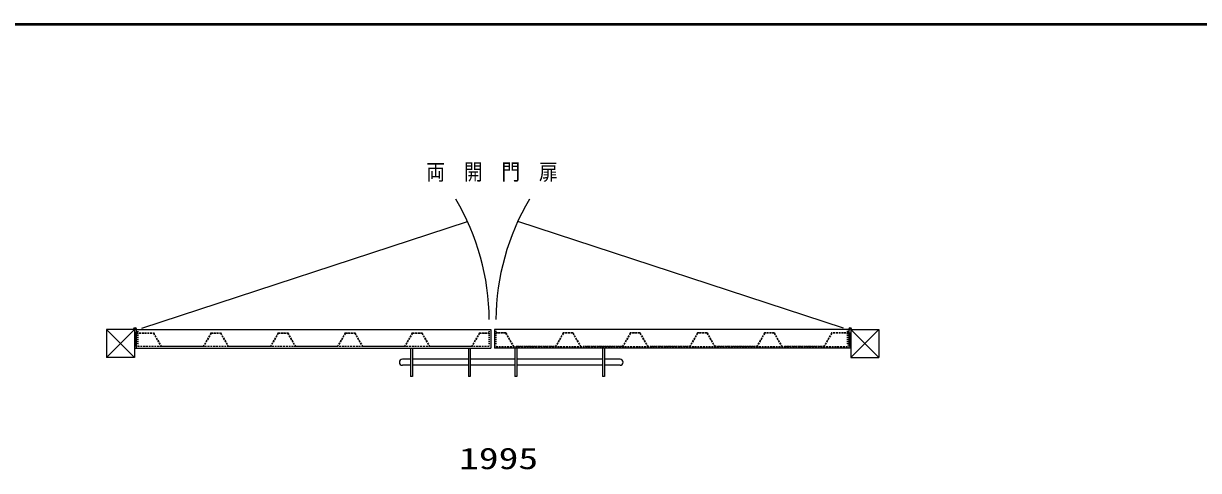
# Model space of a CAD drawing. Units: millimetres, scale not verified. Extents: x -4425 to 4425, y -3150 to 3150.
# Drawn here: x -496 to 2653, y 1727 to 2925 of the extents above; entities that cross this region are included whole.
import ezdxf
from ezdxf.enums import TextEntityAlignment as Align

# ---------------------------------------------------------------- set-up
doc = ezdxf.new("R2010")
doc.units = ezdxf.units.MM
doc.header["$LTSCALE"] = 20
doc.linetypes.add('USER2', pattern=[0.375, 0.25, -0.125])
doc.linetypes.add('USER3', pattern=[0.26, 0.01, -0.25])
for name, color, linetype, lineweight in [('0-0_1', 7, 'Continuous', 25), ('0-3_0', 1, 'Continuous', 25), ('0-5_WAKU', 7, 'Continuous', 25)]:
    doc.layers.add(name, color=color, linetype=linetype, lineweight=lineweight)
doc.styles.add('ＭＳ ゴシック', font='')
doc.styles.get('ＭＳ ゴシック').set_extended_font_data('MS Gothic')

msp = doc.modelspace()

# ---------------------------------------------------------------- linework, layer by layer
at = {"layer": '0-0_1', "color": 4}
for p, q in [((-179.08, 2108.38), (693.7, 2394.04)), ((1701.2, 2108.38), (828.42, 2394.04))]:
    msp.add_line(p, q, dxfattribs=at)
at = {"layer": '0-0_1'}
for p, q in [((-274.03, 2104.68), (-274.03, 2029.75)), ((-199.1, 2104.68), (-274.03, 2104.68)), ((-274.03, 2029.75), (-199.1, 2104.68)), ((-274.03, 2104.68), (-199.1, 2029.75)), ((-199.1, 2104.68), (-199.1, 2029.75)), ((-197.6, 2095.29), (-197.6, 2058.72)), ((-195.6, 2095.29), (-197.6, 2095.29)), ((-195.6, 2095.29), (-195.6, 2058.72)), ((-194.11, 2104.68), (-194.11, 2054.73)), ((-194.11, 2104.68), (756.06, 2104.68)), ((756.06, 2104.68), (756.06, 2054.73)), ((1716.22, 2104.68), (766.05, 2104.68)), ((766.05, 2104.68), (766.05, 2054.73)), ((1716.22, 2104.68), (1716.22, 2054.73)), ((1717.72, 2095.29), (1717.72, 2058.72)), ((1717.72, 2095.29), (1719.72, 2095.29)), ((1719.72, 2095.29), (1719.72, 2058.72)), ((1721.22, 2104.68), (1721.22, 2029.75)), ((1721.22, 2104.68), (1796.15, 2104.68)), ((1796.15, 2029.75), (1721.22, 2104.68)), ((1796.15, 2104.68), (1721.22, 2029.75)), ((1796.15, 2104.68), (1796.15, 2029.75)), ((-197.6, 2058.72), (-199.1, 2058.72)), ((-199.1, 2054.73), (756.06, 2054.73)), ((-194.11, 2058.72), (-195.6, 2058.72)), ((541.26, 2054.73), (541.26, 1978.79)), ((546.25, 2054.73), (546.25, 1978.79)), ((696.12, 2054.73), (696.12, 1978.79)), ((701.11, 2054.73), (701.11, 1978.79)), ((1721.22, 2054.73), (766.05, 2054.73)), ((821.01, 2054.73), (821.01, 1978.79)), ((826, 2054.73), (826, 1978.79)), ((1055.8, 2054.73), (1055.8, 1978.79)), ((1060.79, 2054.73), (1060.79, 1978.79)), ((1716.22, 2058.72), (1717.72, 2058.72)), ((1719.72, 2058.72), (1721.22, 2058.72)), ((-199.1, 2029.75), (-274.03, 2029.75)), ((541.26, 2024.75), (519.27, 2024.75)), ((696.12, 2024.75), (546.25, 2024.75)), ((821.01, 2024.75), (701.11, 2024.75)), ((1055.8, 2024.75), (826, 2024.75)), ((1102.76, 2024.75), (1060.79, 2024.75)), ((1721.22, 2029.75), (1796.15, 2029.75)), ((541.26, 2008.77), (519.27, 2008.77)), ((696.12, 2008.77), (546.25, 2008.77)), ((821.01, 2008.77), (701.11, 2008.77)), ((1055.8, 2008.77), (826, 2008.77)), ((1102.76, 2008.77), (1060.79, 2008.77)), ((546.25, 1978.79), (541.26, 1978.79)), ((701.11, 1978.79), (696.12, 1978.79)), ((826, 1978.79), (821.01, 1978.79)), ((1060.79, 1978.79), (1055.8, 1978.79))]:
    msp.add_line(p, q, dxfattribs=at)
at = {"layer": '0-0_1', "linetype": 'USER2'}
for p, q in [((-194.11, 2095.29), (-147.63, 2095.29)), ((-194.11, 2094.49), (-148.09, 2094.49)), ((-148.09, 2094.49), (-127.44, 2058.72)), ((-147.63, 2095.29), (-126.98, 2059.52)), ((6.23, 2095.29), (-14.42, 2059.52)), ((6.69, 2094.49), (-13.96, 2058.72)), ((6.23, 2095.29), (32.21, 2095.29)), ((6.69, 2094.49), (31.75, 2094.49)), ((31.75, 2094.49), (52.4, 2058.72)), ((32.21, 2095.29), (52.86, 2059.52)), ((186.07, 2095.29), (165.42, 2059.52)), ((186.53, 2094.49), (165.88, 2058.72)), ((186.07, 2095.29), (212.05, 2095.29)), ((187.07, 2094.49), (211.59, 2094.49)), ((211.59, 2094.49), (232.24, 2058.72)), ((212.05, 2095.29), (232.7, 2059.52)), ((365.91, 2095.29), (345.26, 2059.52)), ((366.37, 2094.49), (345.72, 2058.72)), ((365.91, 2095.29), (391.89, 2095.29)), ((366.91, 2094.49), (391.43, 2094.49)), ((391.43, 2094.49), (412.08, 2058.72)), ((391.89, 2095.29), (412.54, 2059.52)), ((545.75, 2095.29), (525.1, 2059.52)), ((546.21, 2094.49), (525.56, 2058.72)), ((545.75, 2095.29), (571.73, 2095.29)), ((546.75, 2094.49), (571.27, 2094.49)), ((571.27, 2094.49), (591.92, 2058.72)), ((571.73, 2095.29), (592.38, 2059.52)), ((725.59, 2095.29), (704.94, 2059.52)), ((726.05, 2094.49), (705.4, 2058.72)), ((725.59, 2095.29), (752.07, 2095.29)), ((726.59, 2094.49), (752.07, 2094.49)), ((796.53, 2095.29), (770.05, 2095.29)), ((795.53, 2094.49), (770.05, 2094.49)), ((796.07, 2094.49), (816.72, 2058.72)), ((796.53, 2095.29), (817.18, 2059.52)), ((950.39, 2095.29), (929.74, 2059.52)), ((950.85, 2094.49), (930.2, 2058.72)), ((976.37, 2095.29), (950.39, 2095.29)), ((975.37, 2094.49), (950.85, 2094.49)), ((975.91, 2094.49), (996.56, 2058.72)), ((976.37, 2095.29), (997.02, 2059.52)), ((1130.23, 2095.29), (1109.58, 2059.52)), ((1130.69, 2094.49), (1110.04, 2058.72)), ((1156.21, 2095.29), (1130.23, 2095.29)), ((1155.21, 2094.49), (1130.69, 2094.49)), ((1155.75, 2094.49), (1176.4, 2058.72)), ((1156.21, 2095.29), (1176.86, 2059.52)), ((1310.07, 2095.29), (1289.42, 2059.52)), ((1310.53, 2094.49), (1289.88, 2058.72)), ((1336.05, 2095.29), (1310.07, 2095.29)), ((1335.05, 2094.49), (1310.53, 2094.49)), ((1335.59, 2094.49), (1356.24, 2058.72)), ((1336.05, 2095.29), (1356.7, 2059.52)), ((1489.91, 2095.29), (1469.26, 2059.52)), ((1490.37, 2094.49), (1469.72, 2058.72)), ((1515.89, 2095.29), (1489.91, 2095.29)), ((1515.43, 2094.49), (1490.37, 2094.49)), ((1515.43, 2094.49), (1536.08, 2058.72)), ((1515.89, 2095.29), (1536.54, 2059.52)), ((1669.75, 2095.29), (1649.1, 2059.52)), ((1670.21, 2094.49), (1649.56, 2058.72)), ((1716.22, 2095.29), (1669.75, 2095.29)), ((1716.22, 2094.49), (1670.21, 2094.49)), ((752.07, 2058.72), (-194.11, 2058.72)), ((-126.98, 2059.52), (-14.42, 2059.52)), ((52.86, 2059.52), (165.42, 2059.52)), ((232.7, 2059.52), (345.26, 2059.52)), ((412.54, 2059.52), (525.1, 2059.52)), ((592.38, 2059.52), (704.94, 2059.52)), ((770.05, 2058.72), (1716.22, 2058.72))]:
    msp.add_line(p, q, dxfattribs=at)
at = {"layer": '0-0_1', "linetype": 'USER3'}
for p, q in [((-190.11, 2104.68), (-190.11, 2058.72)), ((752.07, 2104.68), (752.07, 2058.72)), ((770.05, 2104.68), (770.05, 2058.72)), ((1712.23, 2104.68), (1712.23, 2058.72)), ((929.74, 2059.52), (817.18, 2059.52)), ((1109.58, 2059.52), (997.02, 2059.52)), ((1289.42, 2059.52), (1176.86, 2059.52)), ((1469.26, 2059.52), (1356.7, 2059.52)), ((1649.1, 2059.52), (1536.54, 2059.52))]:
    msp.add_line(p, q, dxfattribs=at)
at = {"layer": '0-0_1'}
for centre, radius in [((-197.48, 2106.58), 3), ((-197.48, 2106.58), 2), ((1719.6, 2106.58), 3), ((1719.6, 2106.58), 2)]:
    msp.add_circle(centre, radius, dxfattribs=at)
at = {"layer": '0-0_1', "color": 4}
for centre, start, end in [((112.22, 2126.89), 0.39774, 30.71861), ((1409.9, 2126.89), 149.28139, 179.60226)]:
    msp.add_arc(centre, 639.91, start, end, dxfattribs=at)
at = {"layer": '0-0_1'}
for centre, start, end in [((519.27, 2016.76), 90, 269.9967), ((1102.76, 2016.76), 270, 90)]:
    msp.add_arc(centre, 7.99, start, end, dxfattribs=at)
at = {"layer": '0-5_WAKU'}
msp.add_line((-4047.95, 2923), (4198.05, 2923), dxfattribs=at)
msp.add_lwpolyline([(-4049.95, 2925), (4200.05, 2925), (4200.05, -2925), (-4049.95, -2925)], close=True, dxfattribs=at)
msp.add_lwpolyline([(-4045.95, -2921), (-4045.95, 2921), (4196.05, 2921)], dxfattribs=at)

# ---------------------------------------------------------------- texts
at = {"layer": '0-0_1', "color": 4, "style": 'ＭＳ ゴシック', "width": 0.85}
msp.add_text('両\u3000開\u3000門\u3000扉', height=43.4, dxfattribs=at).set_placement((583.47, 2492.41), align=Align.BOTTOM_LEFT)
at = {"layer": '0-3_0', "color": 3, "style": 'ＭＳ ゴシック', "width": 1.35}
msp.add_text('1995', height=57.77, dxfattribs=at).set_placement((671.06, 1712.84), align=Align.BOTTOM_LEFT)

doc.saveas('drawing.dxf')
